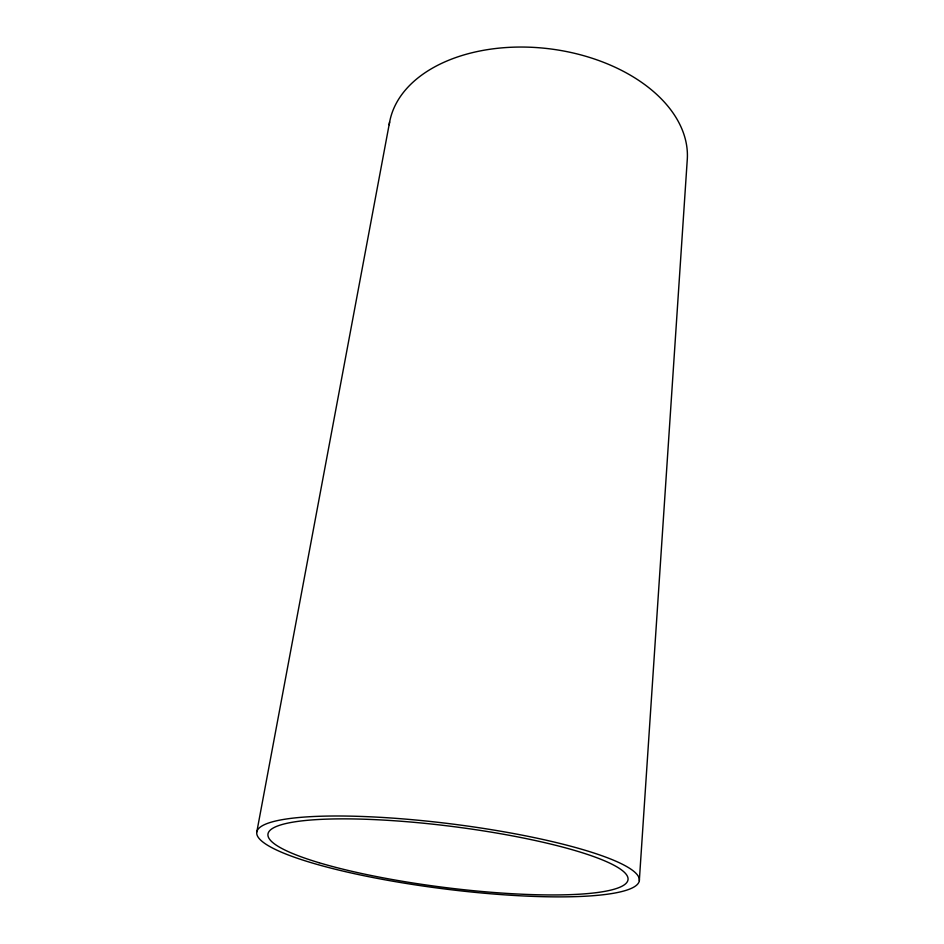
<?xml version="1.0" encoding="UTF-8"?>
<svg xmlns="http://www.w3.org/2000/svg" width="944" height="944" viewBox="0 0 944 944"><rect width="100%" height="100%" fill="white"/><g stroke="black" fill="none" stroke-linecap="round" stroke-linejoin="round"><path stroke-width="1.42" d="M639.324 880.634A192.8 32.686 7.2 0 0 356.1 816.277A192.8 32.686 7.2 0 0 348.714 872.409A192.8 32.686 7.2 0 0 639.324 880.634L687.197 160.61A150.108 96.264 7.2 0 0 548.688 48.71A150.108 96.264 7.2 0 0 389.188 124.761M256.803 831.959L389.636 121.988M319.025 862.71A181.46 30.739 7.2 0 0 621.305 886.569A181.46 30.739 7.2 0 0 403.619 821.445A181.46 30.739 7.2 0 0 319.025 862.71"/></g></svg>
